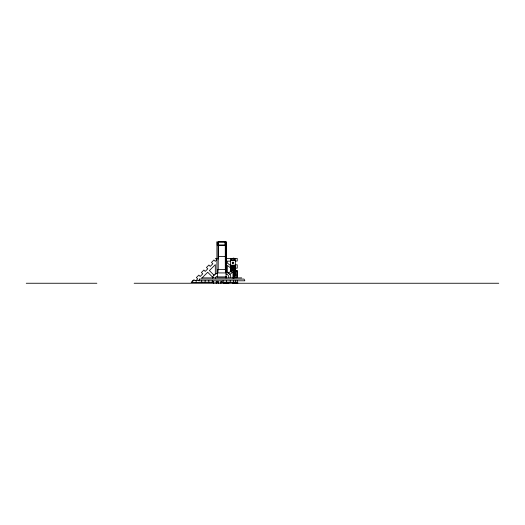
<?xml version="1.0" encoding="UTF-8"?>
<svg xmlns="http://www.w3.org/2000/svg" width="525" height="525" viewBox="0 0 525 525"><rect width="100%" height="100%" fill="white"/><g stroke="black" fill="none" stroke-linecap="round" stroke-linejoin="round"><path stroke-width="0.79" d="M231.774 267.291L231.125 267.599L231.23 267.225M235.581 272.37L235.226 272.199A0.755 0.755 0 0 1 235.252 271.937L235.607 272.18M233.422 267.225L233.133 267.599L233.238 267.225M232.05 267.225L231.748 267.599L231.853 267.225M233.002 267.225L232.693 267.599L233.632 267.028L232.811 267.166M234.34 267.166L234.216 267.599M234.524 267.225C235.207 267.763 232.962 267.592 233.756 267.218L234.248 267.599M232.148 267.225L232.214 267.592A1.024 1.024 0 0 0 232.444 267.592L232.345 267.225M191.192 282.673L194.125 279.576M232.162 267.166C233.684 266.956 230.331 266.917 231.768 267.166M233.802 267.166L234.157 267.166M192.544 281.321L192.964 280.737M196.192 280.429L197.722 278.893L196.383 277.554L198.824 275.113L200.163 276.452L202.762 273.86L201.423 272.521L203.864 270.073L205.203 271.412L207.795 268.82L206.456 267.481L208.904 265.033L210.243 266.372L212.835 263.78L211.496 262.441L213.944 259.993L215.283 261.332L216.851 259.763L215.512 258.425L217.14 258.405M201.757 278.204L207.71 272.258L213.117 277.666M227.929 273.466L231.715 270.631M229.819 274.418L232.975 272.048L232.975 278.204M235.272 271.76C234.55 271.806 234.012 269.647 233.993 271.753C229.661 273.203 233.257 270.979 231.512 270.71C230.626 271.031 232.26 272.285 230.567 271.714L230.56 258.713C231.354 258.457 231.925 260.787 231.945 258.641C236.191 256.889 232.601 259.724 234.452 259.672C235.167 259.284 233.782 258.083 235.344 258.713L235.344 270.414M225.31 245.3L217.271 245.3L217.271 241.749L216.93 241.749L216.93 273.591M218.282 256.502L225.382 256.502M225.986 258.405L237.241 258.405L237.241 261.037L235.344 261.037M230.56 260.393L235.344 260.393M230.541 261.155L227.299 261.155L227.299 263.051L230.455 265.42M235.344 264.803L237.241 264.803L237.241 268.144L235.344 268.144M230.56 265.197L235.344 265.197M230.731 266.871L235.18 266.871M230.731 267.697L235.18 267.697M230.56 268.537L235.344 268.537M230.56 269.437L235.344 269.437M226.072 269.601L217.448 269.601L217.448 276.872M234.432 269.791L235.823 270.683M230.56 270.007L235.344 270.007M234.432 270.775L235.023 270.775L235.023 277.567L233.566 277.528M236.243 270.782L236.716 270.782M237.103 270.907L237.576 270.907L237.576 274.765L237.103 274.765M233.566 272.856L234.157 272.856M234.432 272.895L235.023 272.895M233.566 272.947L235.023 272.987M235.233 272.947L235.6 272.803L235.233 272.803L235.436 273.86M235.226 273.223L234.491 273.223L234.491 275.034L235.226 275.034M233.566 275.317L234.393 275.317M233.566 275.408L234.157 275.408M234.432 275.356L235.023 275.356M234.432 275.454L235.023 275.454M237.103 275.75L237.576 275.75L237.576 277.522L237.103 277.522M217.245 276.898L226.275 276.898M234.432 277.666L237.103 277.666L237.103 270.683L233.566 270.637L233.566 278.066M201.823 277.889L241.697 277.889M199.375 280.573L193.325 280.573L191.395 282.463L214.115 282.463M212.691 281.354L213.682 281.354L213.682 283.251M221.872 281.354L220.881 281.354L220.881 283.251M215.755 282.463L219.03 282.463M220.48 282.463L237.241 282.463L237.241 280.389M26.25 283.251L96.862 283.251M134.157 283.251L498.75 283.251M235.233 273.007L235.6 273.197L235.233 273.551C235.705 273.748 235.653 274.982 235.351 274.319M230.455 267.789L227.299 265.42L227.299 272.39M214.252 275.448L209.383 270.578L215.329 264.633L215.329 274.148M235.417 274.332L235.43 273.748M237.792 283.251L237.792 282.778L232.805 282.778L232.805 283.251M237.681 282.778L237.668 283.251M237.543 282.778L237.523 283.251M237.372 282.778L237.333 283.251M237.221 282.778L237.221 283.251M237.077 282.778L237.077 283.251M236.887 282.778L236.873 283.251M236.834 282.778L236.821 283.251M236.749 282.778L236.723 283.251M236.618 282.778L236.624 283.251M236.48 282.778L236.48 283.251M236.421 282.778L236.427 283.251M236.263 282.778L236.263 283.251M236.171 282.778L236.178 283.251M236.086 270.683L236.086 277.666M236.099 282.778L236.001 283.251L235.909 282.778M235.83 282.778L235.85 283.251M235.732 282.778L235.673 283.251M235.463 282.778L235.535 283.251M235.344 280.573L235.344 282.463M235.357 282.778L235.357 283.251M235.233 282.778L235.266 283.251M235.213 283.251L235.121 282.778L235.102 283.251M234.938 270.683L234.938 268.905L234.432 268.905L234.432 277.922M234.99 282.778L234.99 283.251M234.813 283.251L234.806 282.778L234.754 283.251M234.583 282.778L234.583 283.251M234.55 282.778L234.531 283.251M234.248 282.778L234.242 283.251M234.157 270.736L234.157 277.528M234.117 259.803L234.117 260.393M234.124 282.778L234.124 283.251M233.94 282.778L233.94 283.251M233.796 282.778L233.796 283.251M233.618 280.573L233.618 282.463M233.677 282.778L233.677 283.251M233.166 260.393L233.166 259.685L232.739 259.685L232.739 260.393M233.166 270.007L233.166 270.716L232.739 270.716L232.739 270.007M231.748 259.803L231.748 260.393M230.206 280.573L230.206 282.463M228.802 283.251L228.802 282.778L223.814 282.778L223.814 283.251M228.677 282.778L228.677 283.251M228.532 282.778L228.532 283.251M228.342 282.778L228.342 283.251M227.83 282.778L227.896 283.251M227.699 282.778L227.712 283.251M227.673 282.778L227.666 283.251M227.496 282.778L227.496 283.251M227.397 282.778L227.397 283.251M227.273 282.778L227.325 283.251M226.977 282.778L227.01 283.251M226.852 282.778L226.839 283.251M226.675 282.778L226.675 283.251M226.492 280.573L226.492 282.463M226.4 271.957L226.4 241.749L226.058 241.749L226.072 276.872M226.367 282.778L226.465 283.251M226.354 282.778L226.321 283.251M226.242 282.778L226.203 283.251M226.078 282.778L226.111 283.251M225.527 269.601L225.527 272.921L217.98 272.921L217.98 269.601M225.382 259.009L225.382 241.762L218.282 241.762L218.282 259.009M225.31 269.876L225.31 241.749L218.21 241.749L218.21 269.876M224.687 282.778L224.687 283.251M223.079 280.573L223.079 282.463M218.321 283.251L218.321 281.354L216.241 281.354L216.241 283.251M212.238 280.573L212.238 282.463M208.832 280.573L208.832 282.463M205.111 280.573L205.111 282.463M201.705 280.573L201.705 282.463M196.166 280.573L196.166 282.463M212.691 278.158A4.594 4.594 0 0 1 217.278 273.564M215.48 278.158A1.798 1.798 0 0 1 217.744 276.419M228.053 282.148A5.486 5.486 0 0 1 222.567 282.122M226.774 272.088A5.486 5.486 0 0 1 230.816 277.403M226.072 276.813A0.932 0.932 0 0 1 226.072 277.948M225.993 276.872A0.84 0.84 0 0 1 225.999 277.889M225.986 273.938A3.504 3.504 0 0 1 228.834 277.384M232.536 262.736C233.152 264.206 233.645 261.548 232.536 262.736M199.474 279.077L198.673 280.79L244.847 280.79L244.046 279.077L199.474 279.077M225.054 242.005L218.466 242.005L218.466 245.044L225.054 245.044L225.054 242.005M235.18 265.368L230.731 265.368L230.731 268.373L235.18 268.373L235.18 265.368M235.6 272.468L235.233 272.613L235.6 272.468M228.231 283.251L228.231 282.778L228.224 283.251M232.431 263.301A0.709 0.709 0 0 0 233.618 262.973A0.709 0.709 0 0 0 232.739 262.113A0.709 0.709 0 0 0 232.431 263.301"/></g></svg>
